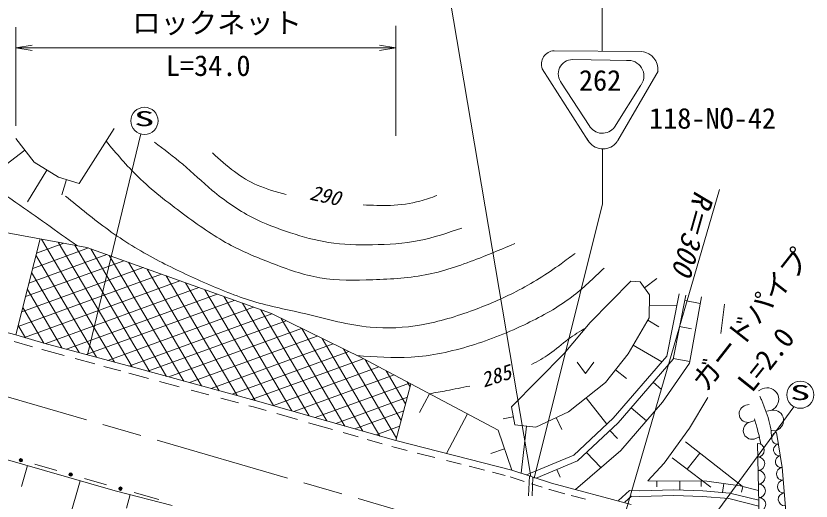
# Model space of a CAD drawing. Units: millimetres, scale not verified. Extents: x 40000 to 680000, y 20000 to 380000.
# Drawn here: x 385418 to 455719, y 293148 to 336063 of the extents above; entities that cross this region are included whole.
import ezdxf
from ezdxf.enums import TextEntityAlignment as Align

# ---------------------------------------------------------------- set-up
doc = ezdxf.new("R2010")
doc.units = ezdxf.units.MM
doc.header["$LTSCALE"] = 1000
doc.linetypes.add('CHAIN', pattern=[18.5, 12, -1.5, 3.5, -1.5])
for name, color, linetype, lineweight in [('M-BGD', 7, 'Continuous', 13), ('M-BMK', 2, 'CHAIN', 13), ('M-STR-HTXT', 7, 'Continuous', 13), ('M-STR-STR3', 7, 'Continuous', 13), ('M-TTL-LINE', 7, 'Continuous', 13), ('M-TTL-TXT', 7, 'Continuous', 13)]:
    doc.layers.add(name, color=color, linetype=linetype, lineweight=lineweight)
doc.styles.add('ＭＳ ゴシック', font='')
doc.styles.get('ＭＳ ゴシック').set_extended_font_data('MS Gothic')

# ---------------------------------------------------------------- blocks, each defined once
blk = doc.blocks.new('open_arrow')
at = {"color": 0, "linetype": 'Continuous', "lineweight": -2}
blk.add_lwpolyline([(7.5, 1.25), (0, 0), (7.5, -1.25)], dxfattribs=at)

msp = doc.modelspace()

# ---------------------------------------------------------------- linework, layer by layer
at = {"layer": 'M-BGD'}
for p, q in [((390997, 321239), (394110, 326094)), ((385418, 325210), (387027, 323117)), ((384554, 322928), (386199, 324194)), ((387027, 323117), (389173, 321803)), ((386445, 319629), (388158, 322425)), ((389173, 321803), (390997, 321239)), ((389479, 320241), (389893, 321580)), ((372054, 319191), (391701, 315584)), ((387560, 316344), (385419, 307840)), ((389642, 315962), (387243, 315084)), ((387676, 316318), (394124, 305435)), ((389144, 316053), (395687, 305010)), ((390625, 315781), (397261, 304582)), ((393457, 314953), (386576, 312437)), ((391832, 315537), (386903, 313735)), ((391701, 315584), (408003, 309730)), ((392046, 315460), (398727, 304183)), ((394969, 314410), (386272, 311230)), ((387193, 314888), (392539, 305866)), ((393674, 314875), (400255, 303768)), ((395363, 314268), (401840, 303337)), ((396660, 313803), (385933, 309881)), ((397029, 313670), (403403, 302912)), ((398285, 313219), (385606, 308583)), ((386811, 313370), (391011, 306281)), ((398706, 313068), (404977, 302484)), ((399901, 312639), (386178, 307622)), ((400414, 312455), (406579, 302049)), ((439777, 312603), (436196, 308952)), ((440599, 312533), (439777, 312603)), ((441430, 311399), (440599, 312533)), ((442093, 312830), (440979, 312014)), ((386430, 311857), (389489, 306695)), ((401592, 312032), (388058, 307084)), ((403217, 311448), (389906, 306582)), ((402129, 311839), (408189, 301611)), ((442965, 305967), (444043, 311482)), ((404729, 310905), (391625, 306114)), ((403832, 311227), (409818, 301123)), ((441398, 309361), (441430, 311399)), ((443523, 305695), (444632, 311367)), ((445926, 310635), (444542, 310905)), ((444972, 305361), (446030, 311210)), ((386031, 310270), (387891, 307129)), ((406420, 310298), (393548, 305591)), ((405454, 310645), (411356, 300684)), ((407082, 310060), (412898, 300243)), ((443835, 310417), (441415, 310455)), ((448060, 310577), (447745, 307960)), ((408039, 309712), (395395, 305089)), ((408003, 309730), (415997, 305810)), ((439548, 306164), (441398, 309361)), ((385419, 307840), (381613, 308857)), ((385628, 308670), (386264, 307597)), ((409298, 309095), (397086, 304630)), ((408856, 309312), (414500, 299786)), ((436196, 308952), (433897, 306208)), ((442260, 308573), (441273, 309144)), ((410674, 308420), (398933, 304127)), ((410704, 308405), (416078, 299335)), ((445142, 308398), (444092, 308603)), ((386893, 306792), (385258, 307261)), ((387891, 307129), (385419, 307840)), ((412042, 307749), (400770, 303628)), ((412480, 307534), (417595, 298901)), ((387730, 306551), (387720, 306554)), ((389689, 306019), (387730, 306551)), ((395687, 305010), (387891, 307129)), ((413473, 307047), (402692, 303105)), ((414384, 306601), (419062, 298706)), ((442527, 305461), (439991, 306929)), ((414849, 306373), (404540, 302603)), ((415997, 305810), (428067, 299433)), ((433897, 306208), (429234, 301494)), ((437542, 303625), (439548, 306164)), ((438225, 300495), (442965, 305967)), ((392406, 305280), (390662, 305754)), ((416124, 305743), (406259, 302136)), ((416282, 305659), (419478, 300265)), ((435026, 305425), (435776, 304425)), ((435776, 304425), (436526, 305425)), ((438658, 300079), (443523, 305695)), ((442593, 301892), (444972, 305361)), ((444994, 305483), (443538, 305768)), ((394691, 304659), (393203, 305063)), ((395530, 304431), (395413, 304462)), ((397138, 303994), (395530, 304431)), ((406579, 302049), (395687, 305010)), ((417495, 305018), (408181, 301613)), ((418141, 304677), (419874, 301752)), ((439411, 303982), (438434, 304753)), ((399848, 303257), (398126, 303725)), ((418847, 304304), (410003, 301070)), ((420218, 303580), (411884, 300533)), ((420344, 303513), (419006, 298498)), ((420006, 303692), (420272, 303243)), ((434281, 301054), (437542, 303625)), ((442483, 303030), (441759, 303658)), ((451398, 303080), (451068, 302899)), ((402487, 302539), (400922, 302965)), ((420030, 302333), (413692, 300016)), ((421109, 300985), (421986, 302646)), ((444973, 299590), (446593, 302309)), ((405090, 301832), (403532, 302255)), ((419006, 298498), (406579, 302049)), ((437654, 299960), (435830, 302275)), ((438891, 297629), (442593, 301892)), ((449947, 301628), (450231, 301697)), ((406418, 301471), (406000, 301584)), ((407542, 301150), (406418, 301471)), ((419706, 301119), (415375, 299535)), ((429234, 301494), (429516, 299895)), ((431397, 299675), (434281, 301054)), ((441156, 300238), (439808, 301406)), ((452252, 301201), (451819, 301096)), ((410314, 300357), (408478, 300882)), ((423487, 297355), (425345, 300872)), ((428484, 300430), (429393, 300590)), ((433679, 299491), (433182, 300529)), ((434734, 297221), (438225, 300495)), ((450309, 300134), (450746, 300281)), ((413406, 299474), (411295, 300077)), ((419343, 299761), (417256, 298998)), ((429516, 299895), (431397, 299675)), ((430085, 295613), (430570, 299772)), ((435066, 296710), (438658, 300079)), ((444973, 299590), (442735, 296514)), ((444985, 299610), (444973, 299590)), ((415673, 298826), (414354, 299203)), ((428067, 299433), (429269, 295880)), ((438598, 298686), (437931, 299397)), ((450672, 298639), (451089, 298800)), ((452466, 299365), (452248, 299379)), ((453174, 296122), (452673, 299228)), ((394194, 294062), (380059, 298112)), ((417808, 298216), (416482, 298595)), ((429269, 295880), (419006, 298498)), ((451180, 289854), (450971, 298251)), ((418850, 297919), (418651, 297975)), ((420017, 297621), (418850, 297919)), ((422466, 296996), (420883, 297400)), ((427394, 297369), (428625, 297785)), ((434883, 294168), (438891, 297629)), ((437128, 296107), (435862, 297456)), ((424789, 296403), (423487, 296736)), ((430556, 295458), (434734, 297221)), ((431425, 295173), (435066, 296710)), ((385913, 294449), (386439, 296284)), ((426843, 295880), (425487, 296225)), ((442735, 296514), (441272, 294954)), ((453765, 289118), (453174, 296122)), ((428677, 295412), (427559, 295697)), ((430361, 294891), (429101, 295304)), ((432760, 294736), (429269, 295880)), ((430749, 293608), (430814, 295374)), ((431050, 293608), (431111, 295276)), ((433537, 295261), (433249, 295943)), ((389800, 290447), (391090, 294952)), ((431944, 294372), (430997, 294683)), ((439818, 292847), (432760, 294736)), ((441272, 294954), (446504, 294909)), ((442080, 294395), (442084, 294947)), ((444106, 294116), (444113, 294930)), ((446006, 294441), (446010, 294914)), ((446504, 294909), (449441, 294489)), ((447900, 293911), (448012, 294694)), ((399222, 292756), (394194, 294062)), ((432589, 294161), (432543, 294176)), ((433958, 293794), (432589, 294161)), ((439655, 294074), (438692, 293198)), ((440570, 294055), (439655, 294074)), ((443587, 294132), (440570, 294055)), ((446138, 294054), (443587, 294132)), ((448532, 293859), (446138, 294054)), ((451096, 293216), (448532, 293859)), ((449441, 294489), (451075, 294071)), ((449572, 293951), (449693, 294425)), ((395209, 292531), (395518, 293718)), ((435773, 293309), (434521, 293644)), ((439843, 293570), (439263, 293042)), ((440571, 293554), (439843, 293570)), ((443586, 293632), (440571, 293554)), ((446110, 293555), (443586, 293632)), ((448451, 293364), (446110, 293555)), ((451109, 292697), (448451, 293364))]:
    msp.add_line(p, q, dxfattribs=at)
for centre, radius, start, end in [((451825, 302140), 1032, 294.43776, 114.43776), ((450128, 300881), 769, 103.64422, 283.64422), ((452359, 300283), 924, 276.62632, 96.62632), ((450491, 299386), 769, 103.64422, 283.64422), ((452757, 298710), 524, 99.15615, 279.15615), ((450985, 297651), 600, 271.42718, 91.42718), ((452924, 297675), 524, 99.15615, 279.15615), ((451015, 296452), 600, 271.42718, 91.42718), ((453091, 296640), 524, 99.15615, 279.15615), ((453216, 295558), 566, 94.2947, 274.2947), ((451045, 295252), 600, 271.42718, 91.42718), ((451075, 294053), 600, 271.42718, 91.42718), ((453301, 294430), 566, 94.2947, 274.2947), ((453386, 293301), 566, 94.2947, 274.2947), ((451105, 292853), 600, 271.42718, 91.42718)]:
    msp.add_arc(centre, radius, start, end, dxfattribs=at)
for points, knots in [([(362316, 332580), (363784, 331714), (365252, 330849), (366526, 329723), (367209, 329121), (367835, 328444), (368541, 327891), (370709, 326194), (373621, 325676), (376278, 324704), (379610, 323484), (382542, 321549), (385420, 319555), (387229, 318302), (389017, 317025), (390804, 315748)], [0, 0, 0, 0, 1, 1, 1, 2, 2, 2, 3, 3, 3, 4, 4, 4, 5, 5, 5, 5]), ([(393391, 324974), (394300, 323895), (395209, 322816), (396214, 321836), (397452, 320628), (398835, 319571), (400235, 318536), (401523, 317583), (402825, 316648), (404222, 315889), (405429, 315232), (406708, 314705), (408002, 314204), (409407, 313660), (410831, 313146), (412299, 312897), (413828, 312639), (415403, 312668), (416973, 312725), (418631, 312785), (420282, 312876), (421889, 313206), (423438, 313524), (424945, 314065), (426426, 314649), (427466, 315059), (428493, 315490), (429520, 315920)], [0, 0, 0, 0, 1, 1, 1, 2, 2, 2, 3, 3, 3, 4, 4, 4, 5, 5, 5, 6, 6, 6, 7, 7, 7, 8, 8, 8, 9, 9, 9, 9]), ([(397657, 324895), (398508, 324258), (399358, 323621), (400166, 322935), (401051, 322186), (401886, 321379), (402779, 320632), (403863, 319725), (405031, 318907), (406284, 318260), (407370, 317699), (408520, 317267), (409687, 316885), (410792, 316523), (411913, 316205), (413055, 316025), (414333, 315824), (415636, 315795), (416939, 315819), (418327, 315844), (419714, 315928), (421064, 316196), (422347, 316452), (423596, 316874), (424845, 317296)], [0, 0, 0, 0, 1, 1, 1, 2, 2, 2, 3, 3, 3, 4, 4, 4, 5, 5, 5, 6, 6, 6, 7, 7, 7, 8, 8, 8, 8]), ([(402805, 323937), (403431, 323370), (404056, 322802), (404735, 322296), (405366, 321825), (406043, 321407), (406761, 321090), (407578, 320729), (408448, 320499), (409318, 320269)], [0, 0, 0, 0, 1, 1, 1, 2, 2, 2, 3, 3, 3, 3]), ([(389817, 320131), (391055, 319098), (392293, 318066), (393601, 317127), (394946, 316161), (396366, 315294), (397828, 314515), (399185, 313791), (400578, 313143), (401987, 312520), (403416, 311889), (404862, 311285), (406352, 310836), (407894, 310371), (409484, 310072), (411061, 309701), (412946, 309258), (414814, 308711), (416732, 308532), (418237, 308391), (419774, 308475), (421269, 308737), (422846, 309014), (424377, 309487), (425876, 310043), (427167, 310522), (428434, 311063), (429657, 311693), (431034, 312401), (432356, 313223), (433610, 314133), (434027, 314435), (434437, 314748), (434847, 315060)], [0, 0, 0, 0, 1, 1, 1, 2, 2, 2, 3, 3, 3, 4, 4, 4, 5, 5, 5, 6, 6, 6, 7, 7, 7, 8, 8, 8, 9, 9, 9, 10, 10, 10, 11, 11, 11, 11]), ([(416121, 319352), (416925, 319311), (417729, 319271), (418534, 319303), (419412, 319339), (420291, 319461), (421139, 319689), (421645, 319825), (422140, 319998), (422635, 320171)], [0, 0, 0, 0, 1, 1, 1, 2, 2, 2, 3, 3, 3, 3]), ([(415555, 306027), (417156, 305903), (418757, 305779), (420350, 305876), (422146, 305985), (423932, 306375), (425660, 306907), (427361, 307430), (429007, 308092), (430610, 308865), (431981, 309527), (433321, 310271), (434529, 311185), (435555, 311962), (436486, 312862), (437416, 313763)], [0, 0, 0, 0, 1, 1, 1, 2, 2, 2, 3, 3, 3, 4, 4, 4, 5, 5, 5, 5]), ([(431012, 305232), (431549, 305522), (432086, 305812), (432583, 306159), (433162, 306563), (433687, 307044), (434254, 307467), (434750, 307837), (435278, 308162), (435806, 308487)], [0, 0, 0, 0, 1, 1, 1, 2, 2, 2, 3, 3, 3, 3]), ([(421995, 302641), (422490, 302732), (422986, 302822), (423481, 302918), (423823, 302983), (424166, 303051), (424508, 303119), (424850, 303186), (425192, 303253), (425535, 303320)], [0, 0, 0, 0, 1, 1, 1, 2, 2, 2, 3, 3, 3, 3]), ([(451190, 302439), (451234, 302335), (451279, 302231), (451323, 302126), (451367, 302022), (451411, 301917), (451453, 301812), (451496, 301707), (451537, 301602), (451577, 301496), (451820, 300862), (452049, 300214), (452154, 299545), (452194, 299292), (452216, 299037), (452238, 298782)], [0, 0, 0, 0, 1, 1, 1, 2, 2, 2, 3, 3, 3, 4, 4, 4, 5, 5, 5, 5]), ([(451284, 298183), (451174, 298687), (451065, 299192), (450922, 299688), (450875, 299854), (450824, 300018), (450780, 300184), (450758, 300267), (450737, 300351), (450717, 300434)], [0, 0, 0, 0, 1, 1, 1, 2, 2, 2, 3, 3, 3, 3])]:
    msp.add_open_spline(points, degree=3, knots=knots, dxfattribs=at)
at = {"layer": 'M-BMK'}
msp.add_line((362372, 308844), (437791, 286938), dxfattribs=at)
at = {"layer": 'M-STR-HTXT'}
msp.add_line((437777, 286943), (447633, 320703), dxfattribs=at)
at = {"layer": 'M-STR-STR3'}
for p, q in [((430944, 295331), (422855, 343201)), ((385421, 326347), (385422, 335072)), ((419009, 325451), (419010, 334832)), ((419010, 334832), (419010, 335195)), ((419010, 333235), (385421, 333238)), ((449639, 294468), (444627, 298377)), ((444767, 295964), (445884, 297397)), ((446853, 294378), (443451, 296966))]:
    msp.add_line(p, q, dxfattribs=at)
at = {"layer": 'M-TTL-LINE'}
for p, q in [((387087, 296414), (389041, 295855)), ((391483, 295157), (393437, 294598)), ((395880, 293899), (398069, 293296))]:
    msp.add_line(p, q, dxfattribs=at)
for centre, radius in [((385865, 296763), 150), ((385865, 296763), 100), ((385865, 296763), 50), ((390262, 295506), 150), ((390262, 295506), 100), ((390262, 295506), 50), ((394659, 294248), 150), ((394659, 294248), 100), ((394659, 294248), 50)]:
    msp.add_circle(centre, radius, dxfattribs=at)
at = {"layer": 'M-TTL-TXT'}
for p, q in [((437246, 345213), (437261, 332962)), ((433018, 332985), (440769, 332917)), ((434626, 332204), (439592, 332117)), ((431956, 331370), (436017, 325013)), ((442188, 331168), (438645, 325029)), ((433664, 330121), (436100, 326362)), ((440658, 329942), (438345, 326225)), ((396464, 325623), (391747, 306081)), ((437272, 324308), (437278, 319445)), ((431241, 295182), (437278, 319445)), ((454205, 301495), (446528, 291022))]:
    msp.add_line(p, q, dxfattribs=at)
for centre in [(396784, 326780), (454770, 302553)]:
    msp.add_circle(centre, 1200, dxfattribs=at)
for centre, radius, start, end in [((433081, 331786), 1203, 94.42656, 199.65951), ((440555, 331304), 1628, 356.44522, 80.69766), ((434643, 330932), 1272, 90.74824, 219.63934), ((439569, 330756), 1369, 325.27558, 97.69298), ((437267, 327022), 1340, 209.47433, 323.53409), ((437325, 325844), 1537, 204.26117, 309.47594), ((437325, 325844), 1537, 310.01277, 329.27555)]:
    msp.add_arc(centre, radius, start, end, dxfattribs=at)

# ---------------------------------------------------------------- block references
at = {"layer": 'M-STR-STR3', "xscale": 193, "yscale": 193}
msp.add_blockref('open_arrow', (385421, 333238), dxfattribs=at)
at = {"layer": 'M-STR-STR3', "xscale": 193, "yscale": 193, "rotation": 180}
msp.add_blockref('open_arrow', (419010, 333235), dxfattribs=at)

# ---------------------------------------------------------------- texts
at = {"layer": 'M-BGD', "style": 'ＭＳ ゴシック', "oblique": 15}
for s, rotation, p in [('290', 347.508, (411591, 321119)), ('285', 17.898, (426369, 304436))]:
    msp.add_text(s, height=1320, rotation=rotation, dxfattribs=at).set_placement(p, align=Align.TOP_LEFT)
at = {"layer": 'M-STR-HTXT', "style": 'ＭＳ ゴシック', "oblique": 15}
msp.add_text('R＝300', height=1833, rotation=254.272, dxfattribs=at).set_placement((447201, 320197), align=Align.TOP_LEFT)
at = {"layer": 'M-STR-STR3', "style": 'ＭＳ ゴシック'}
for s, rotation, p in [('ロックネット', 359.994, (395706, 333977)), ('L=34.0', 359.994, (398679, 330201)), ('ガードパイプ', 51.864, (446881, 302409)), ('L=2.0', 51.408, (450924, 302320))]:
    msp.add_text(s, height=1833, rotation=rotation, dxfattribs=at).set_placement(p, align=Align.BOTTOM_LEFT)
at = {"layer": 'M-TTL-TXT', "style": 'ＭＳ ゴシック'}
for s, p in [('262', (435196, 328898)), ('118-NO-42', (441394, 325539))]:
    msp.add_text(s, height=1833, rotation=359.994, dxfattribs=at).set_placement(p, align=Align.BOTTOM_LEFT)
at = {"layer": 'M-TTL-TXT', "style": 'ＭＳ ゴシック', "width": 2}
for p in [(395865, 325917), (453851, 301691)]:
    msp.add_text('S', height=1320, rotation=359.994, dxfattribs=at).set_placement(p, align=Align.BOTTOM_LEFT)

doc.saveas('drawing.dxf')
